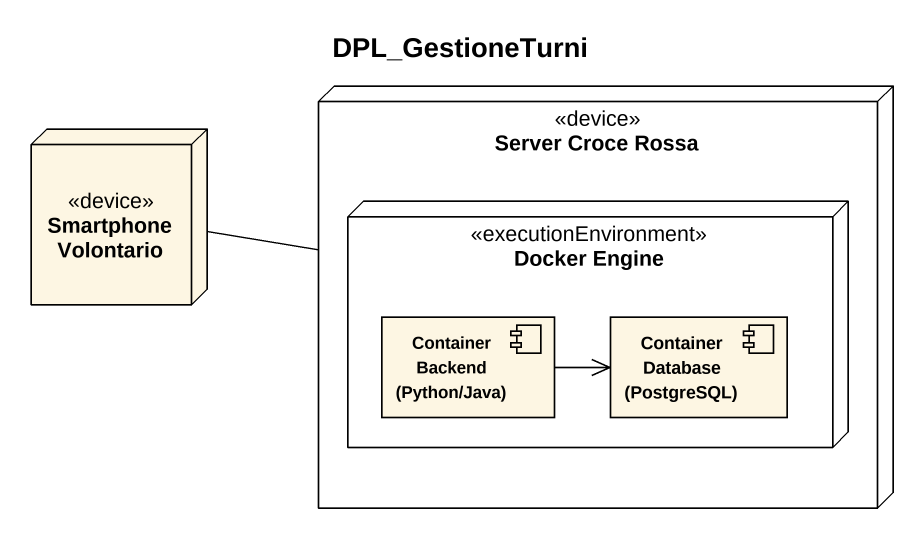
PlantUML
@startuml
title DPL_GestioneTurni
node "Smartphone Volontario" as Smartphone_Volontario <<device>>
node "Server Croce Rossa" as Server_Croce_Rossa <<device>> {
  node "Docker Engine" as Docker_Engine <<executionEnvironment>> {
    component "Container Backend (Python/Java)" as Container_Backend_Python
    component "Container Database (PostgreSQL)" as Container_Database
  }
}
Smartphone_Volontario -right- Server_Croce_Rossa
Container_Backend_Python -right-> Container_Database
@enduml
